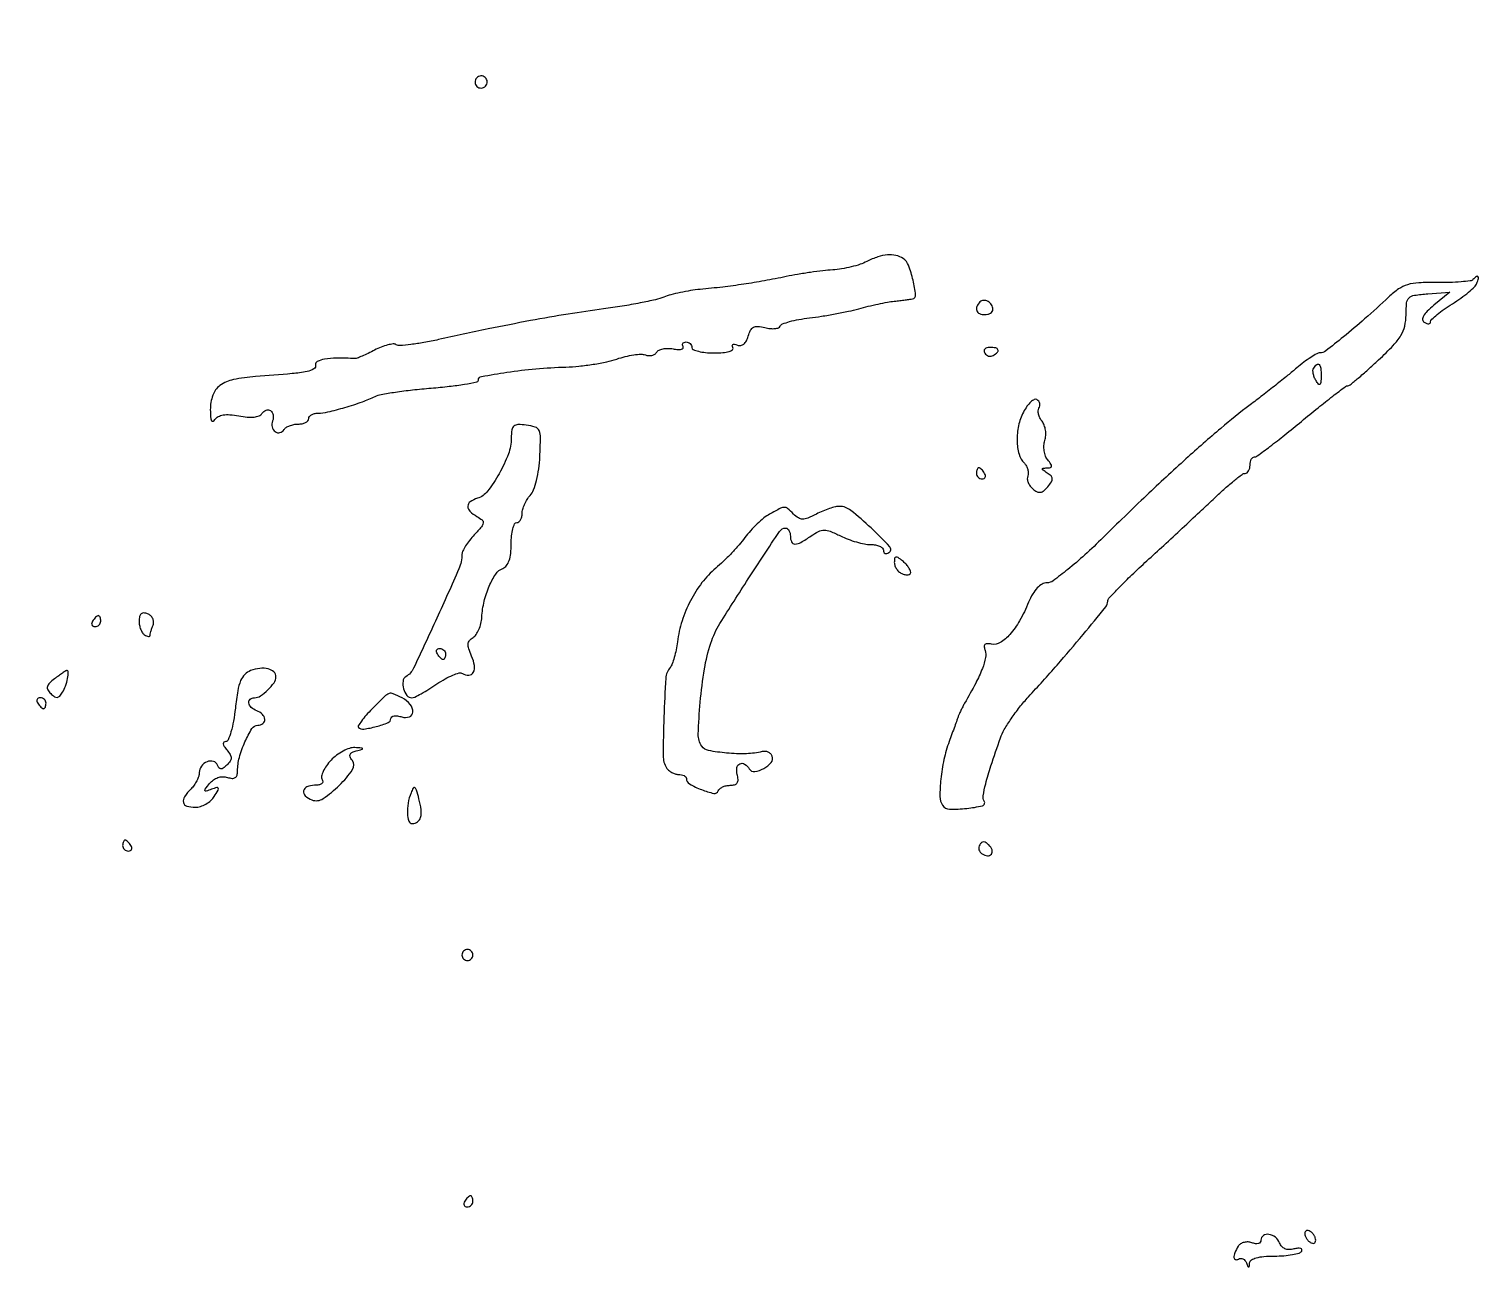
# Model space of a CAD drawing. Extents: x 0 to 4160, y 0 to 3120.
# Drawn here: x 2816.9 to 3082.2, y 2230.8 to 2457.2 of the extents above; entities that cross this region are included whole.
import ezdxf

# ---------------------------------------------------------------- set-up
doc = ezdxf.new("R2010")
doc.units = 0

msp = doc.modelspace()

# ---------------------------------------------------------------- linework, layer by layer
for points in [[(4159.499279, 606.274193, 0.000001), (4159.667734, 974.478125, 0.000057), (4159.806661, 1380.08378, 0.000034), (4159.883999, 1862.25), (4160, 3120), (3296.563358, 3120), (2433.126717, 3120)], [(757.647081, 3119.740147, 0.000002), (520.492565, 3119.487217, 0.4139)], [(1964.75, 0.149832, 0.000016), (2717.930904, 0.232101, 0.000028), (3351.473438, 0.357111)]]:
    msp.add_lwpolyline(points, format="xyb")
for points in [[(2898.552786, 2448.08541, 0.099038), (2898.401684, 2447.679226, 0.097945), (2898.417584, 2447.244476, 0.097945), (2898.597789, 2446.848514, 0.099038), (2898.91459, 2446.552786, 0.099038), (2899.320774, 2446.401684, 0.097945), (2899.755524, 2446.417584, 0.097945), (2900.151486, 2446.597789, 0.099038), (2900.447214, 2446.91459, 0.099038), (2900.598316, 2447.320774, 0.097945), (2900.582416, 2447.755524, 0.097945), (2900.402211, 2448.151486, 0.099038), (2900.08541, 2448.447214, 0.099038), (2899.679226, 2448.598316, 0.097945), (2899.244476, 2448.582416, 0.097945), (2898.848514, 2448.402211, 0.099038)], [(2970, 2414.700828, -0.040065), (2968.77524, 2414.189804, -0.019027), (2967.130054, 2413.7218, -0.018721), (2965.362957, 2413.360535, -0.025192), (2963.74061, 2413.175031, 0.01344), (2961.96355, 2413.014031, 0.00645), (2959.692986, 2412.716884, 0.00639), (2957.330105, 2412.345719, 0.009078), (2955.24061, 2411.950922, -0.006519), (2951.260472, 2411.177787, -0.007687), (2947.474086, 2410.553341, -0.007607), (2943.636149, 2410.040408, -0.00614), (2939.5, 2409.602967, 0.016677), (2937.776599, 2409.383891, 0.012674), (2935.904804, 2409.033338, 0.012855), (2934.164366, 2408.614441, 0.029047), (2932.878057, 2408.188204, -0.038737), (2931.360993, 2407.71789, -0.0076), (2928.565256, 2407.127886, -0.008022), (2925.277852, 2406.540738, -0.007362), (2921.878057, 2406.040901, 0.007255), (2915.417473, 2405.092482, 0.005918), (2908.531462, 2403.895516, 0.005159), (2900.79039, 2402.372523, 0.003178), (2891.711356, 2400.428515, -0.010209), (2889.042924, 2399.896273, -0.014376), (2886.643104, 2399.5392, -0.010523), (2884.656221, 2399.344036, -0.158929), (2883.990723, 2399.505733, 0.16673), (2883.440308, 2399.630641, 0.034287), (2882.445708, 2399.453952, 0.032588), (2881.263986, 2399.076046, 0.025651), (2880.039845, 2398.520605, -0.00689), (2878.846253, 2397.924074, -0.009512), (2877.757802, 2397.42401, -0.006566), (2876.838749, 2397.037053, -0.106664), (2876.510478, 2396.979738, 0.011641), (2873.107055, 2397.035529, 0.038061), (2870.864784, 2396.849048, 0.069658), (2869.566917, 2396.450198, 0.348537), (2869.25, 2395.815039, -0.318009), (2868.930424, 2395.07544, -0.089168), (2867.688668, 2394.594844, -0.026875), (2864.977134, 2394.219165, -0.00254), (2858.28629, 2393.690466, 0.0325), (2854.2307, 2393.124102, 0.107619), (2851.78125, 2392.035698, 0.150258), (2850.463875, 2390.266171, 0.08686), (2850.015313, 2387.627555, 0.015543), (2850.063507, 2386.288671, 0.093993), (2850.237676, 2385.619152, 0.408758), (2850.516308, 2385.51656, 0.146652), (2850.869268, 2385.822711, -0.130077), (2851.463363, 2386.372877, -0.0848), (2852.355828, 2386.667768, -0.05896), (2853.592279, 2386.707535, -0.024959), (2855.239434, 2386.482905, 0.025851), (2856.757345, 2386.278656, 0.046764), (2858.010058, 2386.292929, 0.061146), (2858.94008, 2386.50774, 0.168593), (2859.454578, 2386.926505, -0.162295), (2860.201394, 2387.549738, -0.251544), (2861.016021, 2387.452165, -0.20464), (2861.506115, 2386.661733, -0.130158), (2861.388152, 2385.569126, 0.148679), (2861.31039, 2384.478994, 0.176949), (2861.867481, 2383.617939, 0.224293), (2862.735613, 2383.437448, 0.19775), (2863.489919, 2383.983688, -0.110089), (2863.87003, 2384.373446, -0.050526), (2864.503689, 2384.701458, -0.046638), (2865.269959, 2384.924701, -0.047606), (2866.059017, 2385, 0.049547), (2866.801778, 2385.073784, 0.069539), (2867.429836, 2385.29375, 0.089706), (2867.852535, 2385.618213, 0.186414), (2868, 2386, -0.164393), (2868.128903, 2386.381464, -0.095762), (2868.493207, 2386.70625, -0.076873), (2869.036824, 2386.92573, -0.057634), (2869.679002, 2387, 0.058856), (2871.505713, 2387.215774, 0.0124), (2874.616537, 2388.043162, 0.013704), (2877.799057, 2389.070188, 0.030643), (2880.1384, 2390.061534, -0.071437), (2881.211741, 2390.416588, -0.007528), (2883.825178, 2390.843105, -0.00919), (2886.970857, 2391.249057, -0.00725), (2890.3884, 2391.576298, 0.007952), (2893.690089, 2391.897121, 0.01306), (2896.470343, 2392.285764, 0.006669), (2898.739909, 2392.694872, 0.359123), (2899, 2393.01029, -0.362171), (2899.572061, 2393.696464, -0.00781), (2904.201449, 2394.468609, -0.015615), (2909.501827, 2395.099252, -0.014215), (2915, 2395.422744, 0.018044), (2917.383167, 2395.581278, 0.013425), (2919.998052, 2395.92143, 0.013611), (2922.449774, 2396.376247, 0.029714), (2924.291241, 2396.885996, -0.022225), (2925.847341, 2397.341932, -0.024515), (2927.387909, 2397.640704, -0.02492), (2928.716388, 2397.764219, -0.10268), (2929.509216, 2397.634837, 0.07539), (2930.10319, 2397.50456, 0.075929), (2930.707562, 2397.556756, 0.081888), (2931.229318, 2397.778045, 0.113656), (2931.585192, 2398.137844, -0.146789), (2932.002907, 2398.508461, -0.059243), (2932.734772, 2398.747653, -0.051785), (2933.638872, 2398.832941, -0.044896), (2934.586955, 2398.738627, 0.029408), (2935.454678, 2398.625109, 0.072688), (2936.093101, 2398.672333, 0.174436), (2936.395627, 2398.863841, 0.313345), (2936.410721, 2399.144457, -0.101455), (2936.291173, 2399.470585, -0.177836), (2936.348374, 2399.748684, -0.167296), (2936.576771, 2399.935058, -0.088456), (2936.940983, 2400, -0.093332), (2937.345238, 2399.923877, -0.09642), (2937.688914, 2399.70625, -0.099167), (2937.918938, 2399.381556, -0.105053), (2938, 2399, 0.297764), (2938.253084, 2398.612706, 0.042932), (2939.192336, 2398.29375, 0.03716), (2940.503431, 2398.072375, 0.02325), (2942.059017, 2398, 0.019825), (2943.6722, 2398.063988, 0.050021), (2944.827148, 2398.273256, 0.101245), (2945.440368, 2398.593293, 0.376847), (2945.507079, 2398.988546, -0.10422), (2945.386671, 2399.32267, -0.311493), (2945.490181, 2399.528611, -0.174833), (2945.806508, 2399.578023, -0.043826), (2946.316641, 2399.431988, 0.128364), (2946.945195, 2399.361882, 0.136698), (2947.510978, 2399.611813, 0.104062), (2947.975594, 2400.191397, 0.053196), (2948.307328, 2401.067223, -0.053158), (2948.713034, 2402.138588, -0.158833), (2949.259166, 2402.687077, -0.141472), (2950.067462, 2402.843733, -0.039085), (2951.35599, 2402.6255, 0.035576), (2952.329389, 2402.453613, 0.05112), (2953.204171, 2402.452293, 0.063779), (2953.864386, 2402.605505, 0.21926), (2954.16724, 2402.909392, -0.219863), (2954.551611, 2403.294189, -0.020142), (2955.871002, 2403.720952, -0.023074), (2957.5603, 2404.110108, -0.015971), (2959.5, 2404.399961, 0.010068), (2961.706037, 2404.703035, 0.006823), (2964.20625, 2405.133013, 0.006876), (2966.610925, 2405.614734, 0.013641), (2968.5, 2406.074506, -0.007831), (2970.214644, 2406.51299, -0.006421), (2972.059375, 2406.929113, -0.006493), (2973.765222, 2407.267868, -0.017008), (2975, 2407.453269, 0.001178), (2976.017951, 2407.573308, 0.001273), (2977.009277, 2407.695137, 0.001199), (2977.859003, 2407.803831, 0.006151), (2978.329455, 2407.871052, 0.400989), (2978.882155, 2408.59231, 0.029678), (2978.426028, 2411.27841, 0.032122), (2977.607426, 2414.004007, 0.160361), (2976.624368, 2415.234687, 0.088761), (2975.278113, 2415.806605, 0.076418), (2973.742719, 2415.917534, 0.062947), (2971.991461, 2415.551319, 0.03589)], [(3080.725023, 2411.39169, -0.168251), (3080.236555, 2411.154516, -0.009656), (3078.55172, 2410.986616, -0.013853), (3076.499128, 2410.879145, -0.009671), (3074.180769, 2410.866937, 0.015614), (3070.822478, 2410.809339, 0.060529), (3068.774038, 2410.459219, 0.078067), (3067.143097, 2409.679391, 0.037706), (3065.334573, 2408.225248, -0.00673), (3060.9375, 2404.217401, -0.010816), (3057.071114, 2400.934058, -0.006677), (3053.819845, 2398.363273, -0.165407), (3052.751772, 2398, 0.129103), (3052.19284, 2397.853234, 0.015844), (3051.103083, 2397.192187, 0.017898), (3049.838356, 2396.303086, 0.013898), (3048.526257, 2395.25, -0.006179), (3046.917667, 2393.917611, -0.002477), (3044.685323, 2392.132812, -0.00245), (3042.260303, 2390.232831, -0.003093), (3039.997395, 2388.5, 0.014165), (3034.658883, 2384.221225, 0.00756), (3028.293483, 2378.648498, 0.006651), (3021.085402, 2371.966815, 0.004665), (3013.1408, 2364.260863, -0.010439), (3009.80193, 2361.096291, -0.014685), (3006.685635, 2358.426628, -0.010851), (3004.01472, 2356.365291, -0.160248), (3002.904221, 2356, 0.128804), (3002.007988, 2355.765229, 0.075407), (3001.12802, 2355.078152, 0.05803), (3000.294501, 2353.96195, 0.032438), (2999.540026, 2352.441554, -0.029126), (2997.888189, 2349.056759, -0.053439), (2996.109789, 2346.560558, -0.072879), (2994.351038, 2345.080711, -0.190399), (2992.753507, 2344.793812, 0.047925), (2991.982618, 2344.873358, 0.201471), (2991.561307, 2344.699895, 0.229699), (2991.423259, 2344.298232, 0.061549), (2991.590627, 2343.624424, -0.146244), (2991.688194, 2342.34275, -0.039044), (2991.091654, 2340.361804, -0.027935), (2989.870686, 2337.6741, -0.010119), (2987.851573, 2334, 0.010053), (2987.495588, 2333.352429, 0.008238), (2987.14069, 2332.646875, 0.008338), (2986.835843, 2331.987222, 0.021671), (2986.645248, 2331.5, -0.003564), (2986.440139, 2330.913981, -0.000563), (2986.027541, 2329.765625, -0.000624), (2985.53804, 2328.413327, -0.000546), (2985.022703, 2327, 0.033427), (2984.064338, 2323.715559, 0.028462), (2983.488507, 2320.151195, 0.026557), (2983.329481, 2316.983299, 0.144909), (2983.816158, 2315.356927, 0.246581), (2985.05733, 2314.664776, 0.031096), (2988.228755, 2314.782121, 0.036818), (2991.091541, 2315.281669, 0.50734), (2991.429359, 2316.114299, -0.181183), (2991.235254, 2317.096557, -0.022057), (2991.695718, 2319.283875, -0.016979), (2992.65186, 2322.540816, -0.004524), (2994.397136, 2327.660323, -0.047672), (2995.095571, 2329.17176, -0.017405), (2996.354746, 2331.167081, -0.017072), (2997.891912, 2333.266976, -0.019571), (2999.503469, 2335.160323, 0.005814), (3004.735511, 2340.975281, 0.007102), (3009.487542, 2346.539305, 0.002645), (3013.627681, 2351.582728, 0.170848), (3014.0045, 2352.635787, -0.188565), (3014.218947, 2353.175892, -0.004589), (3016.10006, 2355.155512, -0.009357), (3018.401885, 2357.446405, -0.006152), (3021.132005, 2360, 0.001312), (3024.22344, 2362.835953, 0.000973), (3027.625844, 2365.985937, 0.000983), (3030.826194, 2368.972195, 0.002219), (3033.236173, 2371.25, -0.008322), (3035.209386, 2373.069906, -0.012061), (3037.015949, 2374.604688, -0.007757), (3038.56211, 2375.816116, -0.163712), (3039.108668, 2376, 0.164733), (3039.448682, 2376.115148, 0.095683), (3039.738171, 2376.440625, 0.076758), (3039.933809, 2376.926281, 0.057496), (3040, 2377.5, -0.050292), (3040.05788, 2378.073981, -0.070266), (3040.230292, 2378.559375, -0.090398), (3040.484695, 2378.885882, -0.184187), (3040.783972, 2379, 0.160113), (3041.304957, 2379.171223, 0.003008), (3043.634225, 2380.909375, 0.007023), (3046.333067, 2383.0089, 0.004602), (3049.386063, 2385.5, -0.003686), (3052.429399, 2387.992521, -0.005704), (3055.097932, 2390.095602, -0.002072), (3057.414625, 2391.863696, -0.156665), (3057.85209, 2392.016943, 0.164115), (3058.265811, 2392.168654, 0.004461), (3059.778427, 2393.406242, 0.008797), (3061.537008, 2394.924662, 0.005864), (3063.5, 2396.72268, 0.013974), (3066.156677, 2399.357324, 0.054013), (3067.566586, 2401.19781, 0.079323), (3068.264294, 2402.9075, 0.057349), (3068.5, 2404.955737, -0.024363), (3068.606015, 2407.130235, -0.179105), (3069.05272, 2408.050557, -0.156689), (3070.02323, 2408.523699, -0.017495), (3072.5, 2408.791672), (3076.5, 2409.083344), (3073.583887, 2406.703352, 0.021967), (3072.350238, 2405.602802, 0.071272), (3071.68283, 2404.735949, 0.150435), (3071.539864, 2404.081872, 0.237781), (3071.833887, 2403.602663, 0.050642), (3072.281084, 2403.38533, 0.110103), (3072.657454, 2403.335412, 0.185401), (3072.901421, 2403.454498, 0.189743), (3073, 2403.704915, -0.206753), (3073.190652, 2404.146269, -0.016388), (3074.168684, 2405.008409, -0.020085), (3075.454323, 2405.984876, -0.013957), (3076.9785, 2406.986712, 0.016243), (3078.53763, 2408.021756, 0.019455), (3079.932287, 2409.098457, 0.018522), (3081.024679, 2410.082745, 0.108918), (3081.447115, 2410.72278, 0.023025), (3081.741128, 2411.608909, 0.281592), (3081.64835, 2411.938183, 0.369101), (3081.353554, 2411.949983, 0.029565)], [(2990.63948, 2407.306147, 0.094876), (2990.086489, 2406.491235, 0.1934), (2990.067517, 2405.730754, 0.202875), (2990.575357, 2405.193711, 0.103624), (2991.5, 2405, 0.06085), (2992.073598, 2405.070066, 0.079459), (2992.559375, 2405.276414, 0.097386), (2992.8846, 2405.582093, 0.156819), (2993, 2405.940983, 0.139398), (2992.764316, 2406.769921, 0.123736), (2992.119339, 2407.396031, 0.139481), (2991.316568, 2407.598585, 0.191124)], [(2991.510081, 2397.983688, 0.090427), (2991.820631, 2397.639411, 0.095498), (2992.22714, 2397.434921, 0.099685), (2992.665803, 2397.401101, 0.108373), (2993.069098, 2397.542705, 0.050477), (2993.838655, 2398.13314, 0.315493), (2993.933879, 2398.592818, 0.25701), (2993.519563, 2398.914842, 0.039415), (2992.440983, 2399, 0.067432), (2991.890269, 2398.925389, 0.140899), (2991.524436, 2398.701458, 0.190788), (2991.397824, 2398.36964, 0.136093)], [(3052.984687, 2393.75, -0.012382), (3052.948456, 2392.60267, -0.204688), (3052.782177, 2392.267166, -0.422266), (3052.524497, 2392.291, -0.02886), (3052.05067, 2392.952254, -0.045296), (3051.73572, 2393.56691, -0.049042), (3051.546664, 2394.212247, -0.054724), (3051.501528, 2394.79244, -0.131214), (3051.625, 2395.202254, -0.07248), (3052.201812, 2395.889462, -0.407002), (3052.63601, 2395.869801, -0.167601), (3052.924616, 2395.224181, -0.02377)], [(2998.594757, 2387.18324, 0.065343), (2997.697549, 2384.700302, 0.05857), (2997.426123, 2381.97431, 0.063388), (2997.783889, 2379.513446, 0.129319), (2998.760766, 2377.839234, -0.07071), (2999.139991, 2377.33435, -0.060476), (2999.388307, 2376.716637, -0.062885), (2999.474676, 2376.084616, -0.094433), (2999.376346, 2375.538359, 0.117427), (2999.30258, 2374.98542, 0.068978), (2999.461289, 2374.33376, 0.062903), (2999.816496, 2373.687057, 0.062621), (3000.321812, 2373.147883, 0.056806), (3001.085537, 2372.64835, 0.155458), (3001.715035, 2372.548508, 0.139893), (3002.329134, 2372.829504, 0.042765), (3003.053019, 2373.563884, 0.030418), (3003.69865, 2374.445845, 0.155752), (3003.853907, 2375.024645, 0.191977), (3003.630597, 2375.51637, 0.050292), (3002.935698, 2376.060903, -0.010949), (3002.177154, 2376.56448, -0.22742), (3002.04613, 2376.795672, -0.406068), (3002.174536, 2376.947169, -0.021278), (3002.872445, 2376.984687, 0.052191), (3003.511542, 2377.058796, 0.319634), (3003.721154, 2377.291929, 0.183078), (3003.61959, 2377.692082, 0.020506), (3003.039826, 2378.452012, -0.082945), (3002.625709, 2379.163335, -0.052726), (3002.382162, 2380.092499, -0.051193), (3002.333638, 2381.08819, -0.063517), (3002.5, 2382, 0.062157), (3002.667868, 2382.906158, 0.050473), (3002.626515, 2383.893944, 0.052224), (3002.395154, 2384.811292, 0.085537), (3001.996529, 2385.504183, -0.055386), (3001.594386, 2386.115225, -0.059591), (3001.348084, 2386.785049, -0.06711), (3001.285787, 2387.410304, -0.130448), (3001.430222, 2387.887097, 0.098935), (3001.58579, 2388.305024, 0.09792), (3001.569637, 2388.75226, 0.097969), (3001.384518, 2389.159516, 0.099141), (3001.0589, 2389.463598, 0.258938), (3000.578033, 2389.486132, 0.071814), (2999.933397, 2389.041983, 0.053277), (2999.236538, 2388.243694, 0.033503)], [(2905, 2382.452577, -0.08996), (2904.472241, 2379.543026, -0.038145), (2902.794714, 2375.934228, -0.036577), (2900.685926, 2372.746944, -0.152629), (2898.821977, 2371.443498, 0.07445), (2897.520726, 2370.805335, 0.240122), (2897.076634, 2369.982469, 0.21337), (2897.462764, 2369.061143, 0.060898), (2898.743705, 2368.123554, -0.04719), (2899.673387, 2367.481344, -0.260546), (2899.88118, 2366.932978, -0.140464), (2899.563636, 2366.23442, -0.01211), (2898.243705, 2364.759412, 0.022002), (2897.384827, 2363.760555, 0.025324), (2896.659088, 2362.734376, 0.025615), (2896.140124, 2361.8146, 0.116139), (2896, 2361.219476, -0.103524), (2895.4429, 2358.557623, -0.004199), (2891.404026, 2349.538273, -0.003292), (2887.151315, 2340.410559, -0.144453), (2885.75694, 2338.850925, 0.229488), (2885.22608, 2338.01402, 0.096709), (2885.333511, 2336.652007, 0.097053), (2885.944659, 2335.433928, 0.232105), (2886.829068, 2335, 0.114598), (2887.36143, 2335.123638, 0.011045), (2888.548243, 2335.739229, 0.013587), (2889.943878, 2336.552743, 0.010328), (2891.42921, 2337.516523, -0.020819), (2892.917474, 2338.438428, -0.029192), (2894.321752, 2339.124752, -0.029004), (2895.492873, 2339.536702, -0.211528), (2896.068757, 2339.457506, 0.144802), (2897.248644, 2339.136076, 0.269814), (2898.067215, 2339.636496, 0.165004), (2898.282649, 2340.907164, 0.067204), (2897.769146, 2342.607324, -0.024732), (2897.235684, 2343.950454, -0.102036), (2897.127033, 2344.813403, -0.153975), (2897.385931, 2345.454753, -0.082184), (2898.036493, 2346.022554, 0.106407), (2898.594496, 2346.558879, 0.046259), (2899.090817, 2347.465803, 0.042968), (2899.458007, 2348.56499, 0.044131), (2899.627732, 2349.700941, -0.043129), (2900.057802, 2352.619272, -0.043815), (2900.981088, 2355.404496, -0.04737), (2902.19126, 2357.607442, -0.153023), (2903.484992, 2358.632615, 0.144962), (2904.139132, 2359.134373, 0.075662), (2904.615376, 2360.054725, 0.054846), (2904.907191, 2361.378969, 0.026835), (2905, 2363.106989, -0.024256), (2905.072418, 2364.598887, -0.038627), (2905.29375, 2365.856428, -0.045489), (2905.613177, 2366.752731, -0.292306), (2906, 2367, 0.163711), (2906.381457, 2367.128337, 0.095919), (2906.70625, 2367.490932, 0.077105), (2906.925714, 2368.032054, 0.057913), (2907, 2368.671259, -0.069626), (2907.106105, 2369.429525, -0.035774), (2907.435318, 2370.332608, -0.034708), (2907.914701, 2371.230326, -0.043953), (2908.481935, 2371.980038, 0.096804), (2909.0798, 2372.971671, 0.026804), (2909.612475, 2374.718665, 0.025654), (2910.020536, 2376.828344, 0.022639), (2910.231935, 2379.058779, 0.008619), (2910.342441, 2382.512108, 0.10583), (2910.086867, 2383.798484, 0.213907), (2909.367245, 2384.458652, 0.051624), (2907.75, 2384.816422, 0.031331), (2906.226694, 2384.895579, 0.17663), (2905.47699, 2384.613066, 0.183103), (2905.100298, 2383.92119, 0.034108)], [(2990, 2376, 0.105053), (2990.081062, 2375.618444, 0.099167), (2990.311086, 2375.29375, 0.09642), (2990.654762, 2375.076123, 0.093332), (2991.059017, 2375, 0.108972), (2991.413961, 2375.078288, 0.182303), (2991.6254, 2375.29375, 0.161196), (2991.656512, 2375.6179, 0.082592), (2991.5, 2376, 0.029505), (2991.231006, 2376.382774, 0.035638), (2990.933975, 2376.70625, 0.038439), (2990.65171, 2376.934461, 0.151918), (2990.440983, 2377, 0.210953), (2990.272352, 2376.92554, 0.081139), (2990.129539, 2376.70625, 0.061769), (2990.032345, 2376.382849, 0.042167)], [(2952.207411, 2368.538505, 0.043634), (2951.172079, 2367.842961, 0.019713), (2949.939843, 2366.766149, 0.019343), (2948.720433, 2365.519881, 0.025023), (2947.707411, 2364.281894, -0.019919), (2946.637135, 2362.946365, -0.010953), (2945.22883, 2361.395696, -0.010904), (2943.728864, 2359.882579, -0.017136), (2942.369457, 2358.656963, 0.054272), (2939.856416, 2356.02843, 0.043678), (2937.754421, 2352.728747, 0.042775), (2936.216842, 2349.034544, 0.04641), (2935.381814, 2345.231785, -0.019157), (2935.143459, 2343.770689, -0.020361), (2934.797617, 2342.361943, -0.020453), (2934.40284, 2341.179984, -0.082555), (2934.021062, 2340.525379, 0.158215), (2933.248895, 2338.585902, 0.007459), (2932.891947, 2331.47394, 0.00802), (2932.756066, 2324.394607, 0.140087), (2933.375248, 2322.201853, 0.075503), (2933.765964, 2321.742001, 0.053216), (2934.323129, 2321.353044, 0.053011), (2934.952754, 2321.088923, 0.072947), (2935.559017, 2321, -0.050035), (2936.110989, 2320.944626, -0.06954), (2936.579003, 2320.779687, -0.089154), (2936.89544, 2320.53636, -0.183786), (2937.007802, 2320.25, 0.265212), (2937.584808, 2319.262696, 0.037858), (2939.780581, 2318.208129, 0.03927), (2942.031871, 2317.527574, 0.383299), (2942.826451, 2317.979352, -0.136966), (2943.090356, 2318.370121, -0.066027), (2943.602248, 2318.700185, -0.058009), (2944.267175, 2318.924195, -0.052314), (2944.989714, 2319, 0.067066), (2945.814833, 2319.111175, 0.183661), (2946.281913, 2319.452544, 0.160698), (2946.440684, 2320.054912, 0.048744), (2946.289749, 2321, -0.10567), (2946.233868, 2322.23492, -0.250522), (2946.778299, 2322.941828, -0.257338), (2947.653586, 2322.871509, -0.108753), (2948.501671, 2321.997296, 0.29465), (2949.497929, 2321.52323, 0.094633), (2951.128078, 2322.059193, 0.091116), (2952.484933, 2323.174687, 0.269802), (2952.685765, 2324.317704, 0.107096), (2952.414819, 2324.743689, 0.088354), (2951.9741, 2325.054784, 0.0843), (2951.433112, 2325.204629, 0.085166), (2950.875, 2325.166667, -0.052957), (2947.962278, 2324.779879, -0.029089), (2944.363171, 2324.894937, -0.023952), (2941.052465, 2325.354788, -0.19876), (2939.808709, 2326.166667, -0.1596), (2939.177379, 2328.333227, -0.01369), (2939.530405, 2334.174623, -0.019222), (2940.303274, 2340.26729, -0.038427), (2941.463604, 2344.979549, -0.059191), (2943.142293, 2348.577983, -0.005715), (2948.322442, 2356.728278, -0.00214), (2954.017538, 2365.385306, -0.251255), (2955.163564, 2366, -0.174256), (2955.482734, 2365.885282, -0.093275), (2955.754297, 2365.559375, -0.07355), (2955.93807, 2365.073853, -0.053803), (2956, 2364.5, 0.110206), (2956.231527, 2363.462329, 0.295487), (2956.845196, 2363.080046, 0.127633), (2957.940314, 2363.384774, 0.021435), (2959.791283, 2364.566363, -0.034978), (2961.162839, 2365.39054, -0.118338), (2962.171791, 2365.632725, -0.096844), (2963.29286, 2365.413532, -0.019144), (2965.167428, 2364.566363, 0.02562), (2966.54156, 2363.96665, 0.020546), (2968.074189, 2363.460119, 0.021002), (2969.533141, 2363.109095, 0.048567), (2970.653638, 2363, -0.043192), (2971.551884, 2362.922261, -0.06291), (2972.310756, 2362.688914, -0.082528), (2972.824651, 2362.345834, -0.207258), (2973, 2361.940983, 0.11078), (2973.07944, 2361.586836, 0.18322), (2973.29732, 2361.376806, 0.15975), (2973.625348, 2361.347928, 0.081319), (2974.012155, 2361.507512, 0.472943), (2974.158698, 2362.597163, 0.016791), (2970.755002, 2366.014257, 0.019597), (2967.044309, 2369.233455, 0.166948), (2965, 2369.967105, 0.063798), (2964.23978, 2369.880288, 0.019936), (2963.135158, 2369.561457, 0.019564), (2961.917859, 2369.103283, 0.020432), (2960.757984, 2368.557284, -0.020167), (2959.191072, 2367.818664, -0.100749), (2958.243824, 2367.627291, -0.141924), (2957.464738, 2367.854225, -0.055054), (2956.579412, 2368.563445, 0.018478), (2955.489042, 2369.57607, 0.181246), (2954.910025, 2369.78933, 0.119037), (2954.224839, 2369.619718, 0.006179)], [(2975, 2359.729434, 0.089319), (2975.112071, 2359.107074, 0.066583), (2975.440625, 2358.490059, 0.06554), (2975.926585, 2357.971713, 0.080255), (2976.5, 2357.638374, 0.048206), (2977.074722, 2357.479271, 0.088276), (2977.559375, 2357.480416, 0.138104), (2977.877135, 2357.635061, 0.21403), (2978, 2357.90894, 0.120558), (2977.89985, 2358.318264, 0.035603), (2977.559375, 2358.872234, 0.033474), (2977.074068, 2359.461215, 0.030499), (2976.5, 2360, 0.019452), (2975.692802, 2360.618521, 0.200989), (2975.292085, 2360.707386, 0.317246), (2975.060911, 2360.472734, 0.040905)], [(2828.5, 2349, 0.082592), (2828.343488, 2348.6179, 0.161196), (2828.3746, 2348.29375, 0.182303), (2828.586039, 2348.078288, 0.108972), (2828.940983, 2348, 0.093332), (2829.345238, 2348.076123, 0.09642), (2829.688914, 2348.29375, 0.099167), (2829.918938, 2348.618444, 0.105053), (2830, 2349, 0.042167), (2829.967655, 2349.382849, 0.061769), (2829.870461, 2349.70625, 0.081139), (2829.727648, 2349.92554, 0.210953), (2829.559017, 2350, 0.151918), (2829.34829, 2349.934461, 0.038439), (2829.066025, 2349.70625, 0.035638), (2828.768994, 2349.382774, 0.029505)], [(2837, 2349.027632, 0.047612), (2837.07409, 2348.251328, 0.046641), (2837.29375, 2347.497431, 0.050528), (2837.616498, 2346.873996, 0.110079), (2838, 2346.5, 0.033138), (2838.38386, 2346.296571, 0.070413), (2838.70625, 2346.2037, 0.136025), (2838.915182, 2346.231122, 0.30111), (2839, 2346.359196, -0.059786), (2839.032413, 2346.629303, -0.010584), (2839.163757, 2347.122983, -0.011323), (2839.344049, 2347.697988, -0.009981), (2839.557471, 2348.28917, 0.10638), (2839.650889, 2348.889222, 0.099387), (2839.493677, 2349.490733, 0.096057), (2839.10962, 2350.000902, 0.092151), (2838.557471, 2350.339573, 0.075932), (2837.85933, 2350.491909, 0.193175), (2837.375656, 2350.332489, 0.165709), (2837.089018, 2349.856816, 0.053524)], [(2893, 2343, -0.042167), (2892.967655, 2342.617151, -0.061769), (2892.870461, 2342.29375, -0.081139), (2892.727648, 2342.07446, -0.210953), (2892.559017, 2342, -0.151918), (2892.34829, 2342.065539, -0.038439), (2892.066025, 2342.29375, -0.035638), (2891.768994, 2342.617226, -0.029505), (2891.5, 2343, -0.082592), (2891.343488, 2343.3821, -0.161196), (2891.3746, 2343.70625, -0.182303), (2891.586039, 2343.921712, -0.108972), (2891.940983, 2344, -0.093332), (2892.345238, 2343.923877, -0.09642), (2892.688914, 2343.70625, -0.099167), (2892.918938, 2343.381556, -0.105053)], [(2821.553747, 2338.46445, 0.030312), (2820.611759, 2337.657853, 0.137452), (2820.25055, 2337.039774, 0.192629), (2820.325185, 2336.445401, 0.070086), (2820.845387, 2335.754613, 0.044991), (2821.516161, 2335.194795, 0.182326), (2822.023735, 2335.067964, 0.180693), (2822.491544, 2335.307572, 0.044063), (2823.026328, 2336.008359, 0.05679), (2823.574301, 2337.141833, 0.039045), (2823.939951, 2338.522968, 0.040675), (2824.056706, 2339.693053, 0.457254), (2823.75, 2339.968197, 0.11523), (2823.586661, 2339.907463, 0.003736), (2823.001726, 2339.513352, 0.006999), (2822.317621, 2339.030752, 0.004787)], [(2857.388613, 2339.952099, 0.109036), (2856.297636, 2339.247864, 0.09865), (2855.556785, 2338.126177, 0.05572), (2855.034761, 2336.281076, 0.012935), (2854.588957, 2333.083501, -0.016353), (2854.247614, 2330.751818, -0.025935), (2853.787735, 2328.787028, -0.023618), (2853.283389, 2327.309803, -0.307848), (2852.827899, 2327, 0.174096), (2852.489371, 2326.878443, 0.259315), (2852.377098, 2326.592264, 0.110423), (2852.553738, 2326.113624, 0.029816), (2853.035174, 2325.457618, -0.037044), (2853.639907, 2324.608157, -0.137238), (2853.814833, 2323.980605, -0.154161), (2853.629794, 2323.39661, -0.050731), (2853.032618, 2322.707618, -0.029594), (2852.368854, 2322.152926, -0.158543), (2851.927427, 2322.005426, -0.239886), (2851.591466, 2322.173078, -0.071177), (2851.310392, 2322.693823, 0.240752), (2850.577708, 2323.370198, 0.168033), (2849.433881, 2323.301475, 0.13427), (2848.390338, 2322.491729, 0.162392), (2848, 2321.321583, -0.079354), (2847.893194, 2320.652849, -0.037939), (2847.559375, 2319.846697, -0.036379), (2847.074039, 2319.039161, -0.042904), (2846.5, 2318.357143, 0.04519), (2845.298996, 2316.916937, 0.209809), (2845.098002, 2315.878235, 0.274293), (2845.726625, 2315.214044, 0.069483), (2847.259453, 2315, 0.075496), (2848.214569, 2315.145042, 0.052929), (2849.215304, 2315.576631, 0.052682), (2850.108645, 2316.211967, 0.072397), (2850.74482, 2316.963, 0.009722), (2851.426341, 2318.103042, 0.226126), (2851.453746, 2318.469775, 0.38853), (2851.199723, 2318.595458, 0.019201), (2850.235367, 2318.275769, -0.011502), (2849.230889, 2317.925526, -0.41375), (2849.031977, 2318.027095, -0.24741), (2849.081173, 2318.311976, -0.006732), (2849.891183, 2319.335347, -0.066257), (2850.587663, 2319.991336, -0.072959), (2851.410116, 2320.416891, -0.076373), (2852.286527, 2320.575807, -0.083759), (2853.141183, 2320.45519, 0.051763), (2854.004007, 2320.276784, 0.165742), (2854.568361, 2320.407754, 0.187124), (2854.893588, 2320.840673, 0.068689), (2855, 2321.611614, -0.066487), (2855.330874, 2324.088886, -0.037505), (2856.345097, 2326.95122, -0.033241), (2857.623936, 2329.395916, -0.261309), (2858.700888, 2330, 0.163055), (2859.624205, 2330.309327, 0.255411), (2859.960613, 2331.054345, 0.180838), (2859.536486, 2331.969924, 0.103562), (2858.5, 2332.638374, -0.090484), (2857.500023, 2333.247186, -0.16752), (2857.039957, 2334.066831, -0.273673), (2857.281867, 2334.719909, -0.172117), (2858.071429, 2335, 0.146993), (2859.180241, 2335.333174, 0.046985), (2860.53587, 2336.424256, 0.046892), (2861.659578, 2337.743608, 0.154147), (2862, 2338.821583, 0.209193), (2861.610613, 2339.711543, 0.127053), (2860.581843, 2340.26447, 0.089509), (2859.073641, 2340.357909, 0.059904)], [(2818.5, 2334, 0.029505), (2818.768994, 2333.617226, 0.035638), (2819.066025, 2333.29375, 0.038439), (2819.34829, 2333.065539, 0.151918), (2819.559017, 2333, 0.210953), (2819.727648, 2333.07446, 0.081139), (2819.870461, 2333.29375, 0.061769), (2819.967655, 2333.617151, 0.042167), (2820, 2334, 0.105053), (2819.918938, 2334.381556, 0.099167), (2819.688914, 2334.70625, 0.09642), (2819.345238, 2334.923877, 0.093332), (2818.940983, 2335, 0.108972), (2818.586039, 2334.921712, 0.182303), (2818.3746, 2334.70625, 0.161196), (2818.343488, 2334.3821, 0.082592)], [(2879.583333, 2332.972222, 0.013212), (2878.495161, 2331.803078, 0.021712), (2877.645833, 2330.752155, 0.017365), (2877.04998, 2329.884109, 0.353241), (2877.083333, 2329.588305, 0.235921), (2878.061583, 2329.268431, 0.029028), (2880.329022, 2329.740784, 0.028012), (2882.508248, 2330.46158, 0.308065), (2883, 2331.183965, -0.242679), (2883.160179, 2331.494551, -0.115958), (2883.5875, 2331.669009, -0.074341), (2884.233568, 2331.67438, -0.041833), (2885, 2331.5, 0.161679), (2886.401152, 2331.518571, 0.31427), (2887.028202, 2332.382272, 0.182455), (2886.530155, 2333.781466, 0.094402), (2885.065741, 2334.964816, 0.022094), (2883.452206, 2335.738709, 0.190154), (2882.668299, 2335.760046, 0.107053), (2881.870814, 2335.257947, 0.004909)], [(2872.069545, 2323.574028, 0.034418), (2871.245764, 2322.566465, 0.046079), (2870.65493, 2321.545189, 0.054159), (2870.355425, 2320.653885, 0.194794), (2870.454248, 2320.074028, -0.164757), (2870.552297, 2319.649532, -0.206661), (2870.357975, 2319.29981, -0.119254), (2869.844656, 2319.071403, -0.045349), (2869.059017, 2319, 0.094072), (2867.670671, 2318.736459, 0.25869), (2867.05809, 2317.993229, 0.258633), (2867.363958, 2317.079811, 0.094048), (2868.565913, 2316.336333, 0.244127), (2870.613953, 2316.567671, 0.046763), (2873.606271, 2319.011405, 0.048061), (2876.003636, 2321.878153, 0.33504), (2875.924529, 2323.590937, -0.065048), (2875.541881, 2324.197475, -0.217656), (2875.539921, 2324.656329, -0.180936), (2875.897051, 2325.01564, -0.044211), (2876.696896, 2325.300448, 0.004701), (2877.739804, 2325.581366, 0.463249), (2877.796239, 2325.704213, 0.272621), (2877.645674, 2325.807552, 0.003341), (2876.424314, 2325.883999, 0.094308), (2875.466007, 2325.756536, 0.041878), (2874.28888, 2325.253295, 0.039483), (2873.09497, 2324.493698, 0.042789)], [(2886.688267, 2317.630021, 0.047249), (2886.156114, 2315.721915, 0.05566), (2886.031828, 2313.8514, 0.072216), (2886.298517, 2312.457487, 0.319659), (2886.940983, 2312, 0.164228), (2887.889874, 2312.320309, 0.166698), (2888.443478, 2313.148322, 0.096561), (2888.53696, 2314.553041, 0.033825), (2888.14573, 2316.547489, 0.009359), (2887.696293, 2318.110194, 0.159633), (2887.391833, 2318.540878, 0.452064), (2887.085111, 2318.475409, 0.036256)], [(2834, 2308, 0.105053), (2834.081062, 2307.618444, 0.099167), (2834.311086, 2307.29375, 0.09642), (2834.654762, 2307.076123, 0.093332), (2835.059017, 2307, 0.108972), (2835.413961, 2307.078288, 0.182303), (2835.6254, 2307.29375, 0.161196), (2835.656512, 2307.6179, 0.082592), (2835.5, 2308, 0.029505), (2835.231006, 2308.382774, 0.035638), (2834.933975, 2308.70625, 0.038439), (2834.65171, 2308.934461, 0.151918), (2834.440983, 2309, 0.210953), (2834.272352, 2308.92554, 0.081139), (2834.129539, 2308.70625, 0.061769), (2834.032345, 2308.382849, 0.042167)], [(2990.596556, 2308.156231, 0.105525), (2990.439393, 2307.716563, 0.099247), (2990.470283, 2307.240657, 0.096292), (2990.684746, 2306.801911, 0.09291), (2991.050219, 2306.468963, 0.116221), (2992.032006, 2306.141241, 0.258096), (2992.731074, 2306.448742, 0.251496), (2992.853466, 2307.214666, 0.113251), (2992.296201, 2308.103799, 0.053431), (2991.785686, 2308.515485, 0.136091), (2991.335356, 2308.655459, 0.169261), (2990.940704, 2308.531428, 0.094625)], [(2896, 2288, 0.099038), (2896.076342, 2287.618362, 0.097945), (2896.29375, 2287.29375, 0.097945), (2896.618362, 2287.076342, 0.099038), (2897, 2287, 0.099038), (2897.381638, 2287.076342, 0.097945), (2897.70625, 2287.29375, 0.097945), (2897.923658, 2287.618362, 0.099038), (2898, 2288, 0.099038), (2897.923658, 2288.381638, 0.097945), (2897.70625, 2288.70625, 0.097945), (2897.381638, 2288.923658, 0.099038), (2897, 2289, 0.099038), (2896.618362, 2288.923658, 0.097945), (2896.29375, 2288.70625, 0.097945), (2896.076342, 2288.381638, 0.099038)], [(2896.5, 2243, 0.082592), (2896.343488, 2242.6179, 0.161196), (2896.3746, 2242.29375, 0.182303), (2896.586039, 2242.078288, 0.108972), (2896.940983, 2242, 0.093332), (2897.345238, 2242.076123, 0.09642), (2897.688914, 2242.29375, 0.099167), (2897.918938, 2242.618444, 0.105053), (2898, 2243, 0.042167), (2897.967655, 2243.382849, 0.061769), (2897.870461, 2243.70625, 0.081139), (2897.727648, 2243.92554, 0.210953), (2897.559017, 2244, 0.151918), (2897.34829, 2243.934461, 0.038439), (2897.066025, 2243.70625, 0.035638), (2896.768994, 2243.382774, 0.029505)], [(3042, 2235.893011, -0.173489), (3041.865876, 2235.518097, -0.154075), (3041.517569, 2235.290926, -0.104793), (3040.979876, 2235.256812, -0.055292), (3040.32995, 2235.426881, 0.078664), (3039.629679, 2235.575702, 0.076557), (3038.91077, 2235.503267, 0.081093), (3038.282939, 2235.226602, 0.107533), (3037.845262, 2234.78387, 0.038449), (3037.219936, 2233.607407, 0.110788), (3037.045579, 2232.705748, 0.342091), (3037.33778, 2232.350904, 0.196539), (3037.91459, 2232.447214, -0.131107), (3038.302558, 2232.564193, -0.121773), (3038.709292, 2232.477402, -0.105417), (3039.073164, 2232.193455, -0.07888), (3039.335642, 2231.756231, 0.009297), (3039.615159, 2231.098454, 0.292905), (3039.75575, 2231.006241, 0.38521), (3039.864677, 2231.102694, 0.0119), (3039.921053, 2231.75, -0.242126), (3040.238935, 2232.282499, -0.072048), (3041.133472, 2232.675188, -0.047351), (3042.53465, 2232.923185, -0.020139), (3044.440983, 2233, 0.018997), (3046.182732, 2233.066199, 0.025849), (3047.742044, 2233.266355, 0.024641), (3048.975008, 2233.553253, 0.186966), (3049.442363, 2233.906741, 0.234083), (3049.469849, 2234.19926, 0.239527), (3049.253807, 2234.39432, 0.09628), (3048.740736, 2234.431449, 0.034026), (3048.013531, 2234.293288, -0.064405), (3047.133376, 2234.180773, -0.099174), (3046.383315, 2234.332185, -0.109588), (3045.800885, 2234.74378, -0.092988), (3045.405163, 2235.386546, 0.132876), (3044.636396, 2236.439576, 0.132855), (3043.44154, 2236.961478, 0.191417), (3042.434141, 2236.724957, 0.245228)], [(3050, 2237.118034, 0.085235), (3050.073533, 2236.689814, 0.053414), (3050.29375, 2236.230237, 0.051777), (3050.617474, 2235.810561, 0.064269), (3051, 2235.5, 0.076764), (3051.382383, 2235.338175, 0.154201), (3051.70625, 2235.357263, 0.186277), (3051.920761, 2235.550471, 0.117858), (3052, 2235.881966, 0.085235), (3051.926467, 2236.310186, 0.053414), (3051.70625, 2236.769763, 0.051777), (3051.382526, 2237.189439, 0.064269), (3051, 2237.5, 0.076764), (3050.617617, 2237.661825, 0.154201), (3050.29375, 2237.642737, 0.186277), (3050.079239, 2237.449529, 0.117858)]]:
    msp.add_lwpolyline(points, format="xyb", close=True)

doc.saveas('drawing.dxf')
